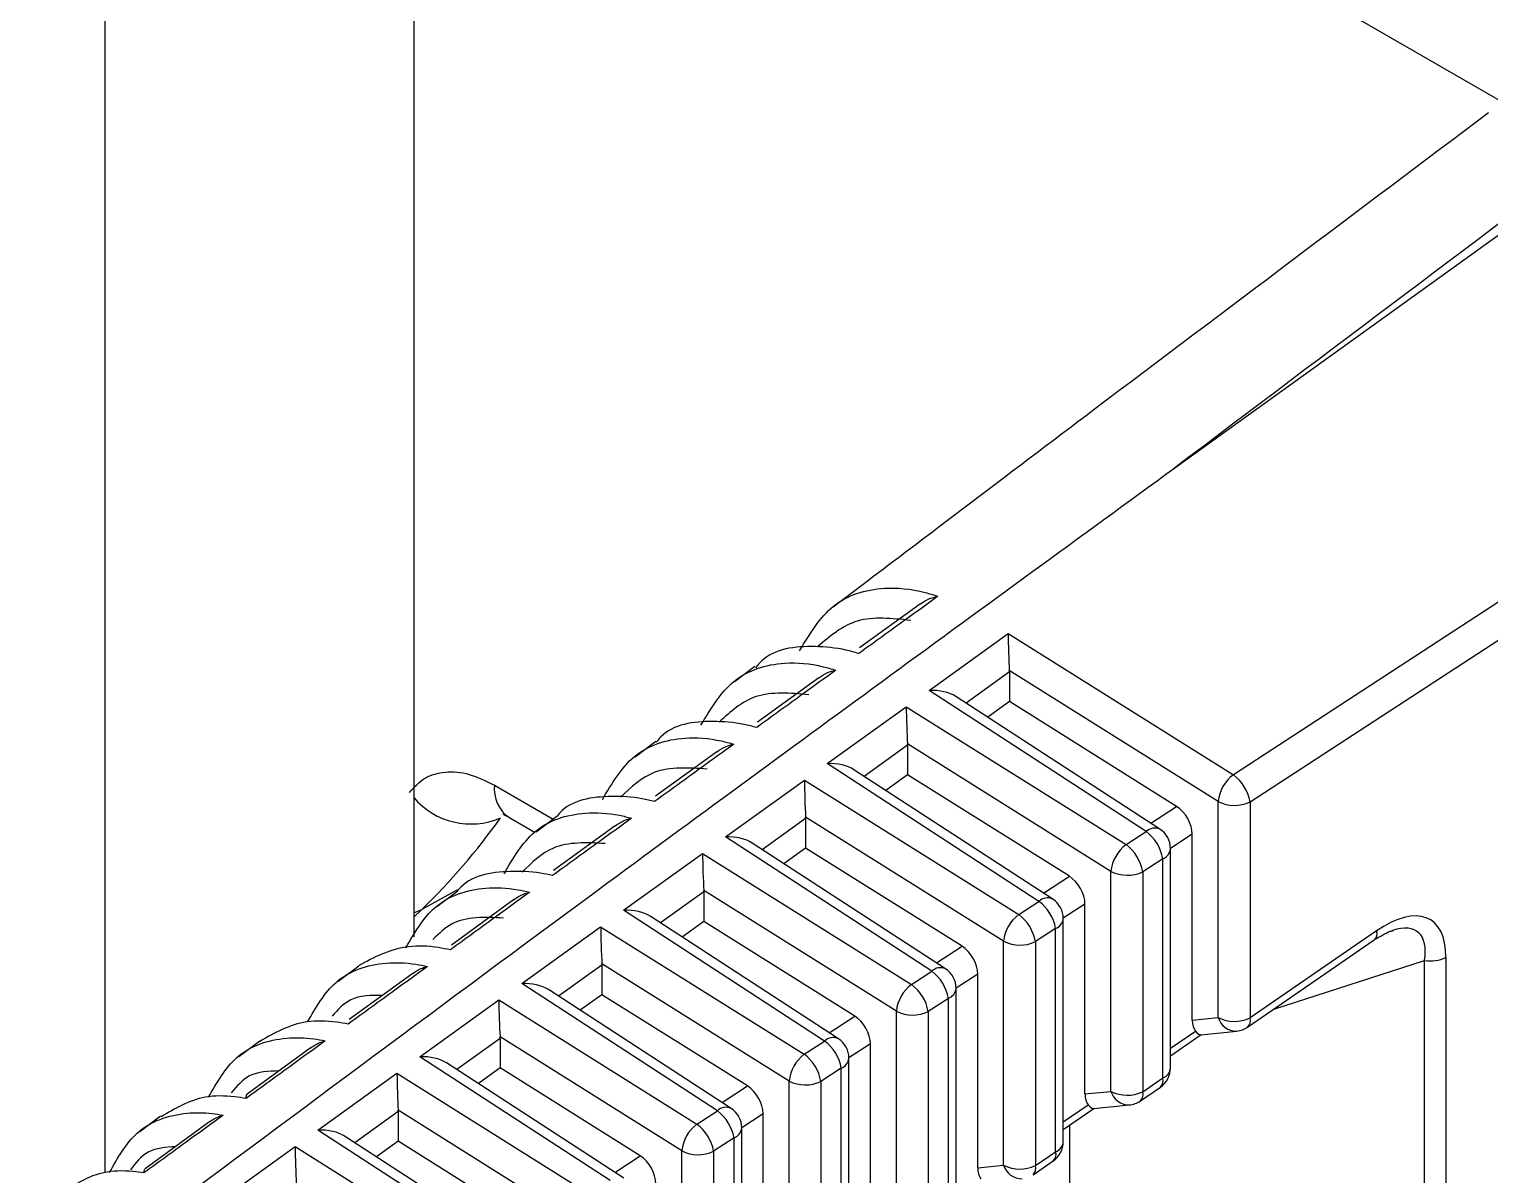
# Model space of a CAD drawing. Extents: x 11 to 120, y 2 to 94.
# Drawn here: x 18.801 to 19.43, y 72.735 to 73.228 of the extents above; entities that cross this region are included whole.
import ezdxf

# ---------------------------------------------------------------- set-up
doc = ezdxf.new("R2010")
doc.units = 0
doc.header["$MEASUREMENT"] = 0
doc.layers.add('OBJECT', color=7, linetype='CONTINUOUS')

msp = doc.modelspace()

# ---------------------------------------------------------------- linework, layer by layer
at = {"layer": 'OBJECT'}
for p, q in [((18.96686, 74.90939), (18.96686, 72.83713)), ((18.83392, 74.83265), (18.83392, 72.7357)), ((19.43616, 73.19576), (19.00164, 73.44661)), ((19.29445, 73.03891), (19.49849, 73.18563)), ((19.62376, 73.10485), (19.31962, 72.90685)), ((19.3268, 72.89518), (19.63113, 73.0933)), ((19.18491, 72.98035), (19.15877, 72.96143)), ((19.18867, 72.94315), (19.22267, 72.9676)), ((19.22267, 72.9676), (19.31962, 72.90685)), ((19.11361, 72.9534), (19.10477, 72.94672)), ((19.22322, 72.95109), (19.20457, 72.93768)), ((19.3131, 72.89535), (19.2232, 72.95168)), ((19.22322, 72.95109), (19.22322, 72.93833)), ((19.14114, 72.94857), (19.11484, 72.92951)), ((19.28208, 72.88242), (19.18867, 72.94315)), ((19.28802, 72.88342), (19.20017, 72.94054)), ((19.22322, 72.93833), (19.21389, 72.93162)), ((19.29522, 72.89322), (19.22322, 72.93833)), ((19.14483, 72.91163), (19.17883, 72.93607)), ((19.17883, 72.93607), (19.27344, 72.87679)), ((19.071, 72.92118), (19.06214, 72.91448)), ((19.17938, 72.91957), (19.16073, 72.90616)), ((19.26693, 72.86529), (19.17936, 72.92015)), ((19.17938, 72.91957), (19.17938, 72.90681)), ((19.09737, 72.91675), (19.07093, 72.89758)), ((19.23595, 72.85238), (19.14483, 72.91163)), ((19.24189, 72.85338), (19.15633, 72.90902)), ((19.17938, 72.90681), (19.17005, 72.9001)), ((19.24904, 72.86316), (19.17938, 72.90681)), ((19.00164, 72.90232), (19.02683, 72.88777)), ((19.10099, 72.8801), (19.13499, 72.90455)), ((19.13499, 72.90455), (19.22727, 72.84673)), ((19.28409, 72.88598), (19.29522, 72.89322)), ((19.3131, 72.80242), (19.3131, 72.89535)), ((19.3268, 72.89518), (19.3268, 72.80224)), ((19.00785, 72.88858), (19.01916, 72.88205)), ((19.0284, 72.88896), (19.0195, 72.88223)), ((19.13554, 72.88804), (19.11689, 72.87463)), ((19.22075, 72.83523), (19.13552, 72.88863)), ((19.13554, 72.88804), (19.13554, 72.87528)), ((19.05361, 72.88491), (19.027, 72.8656)), ((19.18981, 72.82235), (19.10099, 72.8801)), ((19.27344, 72.87679), (19.28208, 72.88242)), ((19.30195, 72.88125), (19.29257, 72.87515)), ((19.30195, 72.8013), (19.30195, 72.88125)), ((19.19576, 72.82335), (19.11249, 72.87749)), ((19.13554, 72.87528), (19.12621, 72.86857)), ((19.20286, 72.8331), (19.13554, 72.87528)), ((19.29257, 72.78072), (19.29257, 72.87503)), ((19.05715, 72.84858), (19.09115, 72.87302)), ((19.09115, 72.87302), (19.18109, 72.81667)), ((19.28926, 72.87074), (19.28062, 72.86512)), ((19.28926, 72.77642), (19.28926, 72.87074)), ((19.23795, 72.85594), (19.24904, 72.86316)), ((19.26693, 72.77066), (19.26693, 72.86529)), ((19.28062, 72.86512), (19.28062, 72.77048)), ((18.98572, 72.85738), (18.97032, 72.84891)), ((18.98579, 72.85674), (18.97685, 72.84998)), ((19.0917, 72.85652), (19.07305, 72.84311)), ((19.17457, 72.80517), (19.09168, 72.8571)), ((19.0917, 72.85652), (19.0917, 72.84376)), ((18.96686, 72.84741), (18.97032, 72.84891)), ((18.96686, 72.84559), (18.97032, 72.84891)), ((19.00984, 72.85304), (18.98306, 72.83359)), ((19.22727, 72.84673), (19.23595, 72.85238)), ((19.25577, 72.85119), (19.24644, 72.84512)), ((19.25577, 72.76954), (19.25577, 72.85119)), ((19.14368, 72.79232), (19.05715, 72.84858)), ((19.14962, 72.79332), (19.06865, 72.84597)), ((19.0917, 72.84376), (19.08236, 72.83705)), ((19.15669, 72.80304), (19.0917, 72.84376)), ((19.24644, 72.74899), (19.24644, 72.845)), ((19.01331, 72.81705), (19.0473, 72.8415)), ((19.0473, 72.8415), (19.13491, 72.78661)), ((19.24313, 72.84071), (19.23445, 72.83506)), ((19.24313, 72.7447), (19.24313, 72.84071)), ((19.38131, 72.83973), (19.3268, 72.80224)), ((19.19182, 72.82591), (19.20286, 72.8331)), ((19.22075, 72.7389), (19.22075, 72.83523)), ((19.23445, 72.83506), (19.23445, 72.73873)), ((19.32578, 72.79829), (19.38028, 72.83578)), ((19.3802, 72.83573), (19.38028, 72.83578)), ((18.94318, 72.82451), (18.93421, 72.81773)), ((19.04786, 72.82499), (19.02921, 72.81158)), ((19.1284, 72.77511), (19.04784, 72.82558)), ((19.04786, 72.82499), (19.04786, 72.81223)), ((19.33707, 72.80606), (19.40187, 72.827)), ((19.40187, 72.13952), (19.40187, 72.827)), ((19.41115, 72.82828), (19.41115, 72.14081)), ((18.96608, 72.82114), (18.93912, 72.80154)), ((19.18109, 72.81667), (19.18981, 72.82235)), ((19.20959, 72.82113), (19.2003, 72.81509)), ((19.20959, 72.73779), (19.20959, 72.82113)), ((19.09755, 72.76228), (19.01331, 72.81705)), ((19.10349, 72.76328), (19.02481, 72.81444)), ((19.04786, 72.81223), (19.03852, 72.80552)), ((19.11051, 72.77298), (19.04786, 72.81223)), ((19.2003, 72.71726), (19.2003, 72.81497)), ((18.96947, 72.78553), (19.00346, 72.80997)), ((19.00346, 72.80997), (19.08874, 72.75655)), ((19.17457, 72.70714), (19.17457, 72.80517)), ((19.19699, 72.81067), (19.18827, 72.805)), ((19.18827, 72.805), (19.18827, 72.70697)), ((19.19699, 72.71297), (19.19699, 72.81067)), ((19.14568, 72.79588), (19.15669, 72.80304)), ((19.30195, 72.8013), (19.3131, 72.80242)), ((18.90054, 72.79226), (18.89156, 72.78547)), ((19.00402, 72.79347), (18.98536, 72.78006)), ((19.08222, 72.74505), (19.004, 72.79406)), ((19.00402, 72.79347), (19.00402, 72.78071)), ((19.13491, 72.78661), (19.14368, 72.79232)), ((19.29257, 72.78921), (19.30332, 72.7966)), ((19.29257, 72.78596), (19.3058, 72.79506)), ((19.30559, 72.79503), (19.32111, 72.79658)), ((18.92232, 72.7892), (18.89518, 72.76946)), ((19.16341, 72.79107), (19.15417, 72.78505)), ((19.16341, 72.70603), (19.16341, 72.79107)), ((19.05141, 72.73225), (18.96947, 72.78553)), ((19.05735, 72.73325), (18.98096, 72.78292)), ((19.00402, 72.78071), (18.99468, 72.774)), ((19.06433, 72.74292), (19.00402, 72.78071)), ((19.15086, 72.78064), (19.14209, 72.77494)), ((19.15086, 72.68124), (19.15086, 72.78064)), ((19.15417, 72.68553), (19.15417, 72.78493)), ((18.92563, 72.754), (18.95962, 72.77845)), ((18.95962, 72.77845), (19.04256, 72.72649)), ((19.1284, 72.67538), (19.1284, 72.77511)), ((19.14209, 72.77494), (19.14209, 72.67521)), ((19.28062, 72.77048), (19.28926, 72.77642)), ((19.09955, 72.76584), (19.11051, 72.77298)), ((19.25577, 72.76954), (19.26693, 72.77066)), ((19.2796, 72.76654), (19.28824, 72.77248)), ((18.96018, 72.76194), (18.94152, 72.74853)), ((19.03604, 72.71499), (18.96016, 72.76253)), ((18.96018, 72.76194), (18.96018, 72.74918)), ((19.08874, 72.75655), (19.09755, 72.76228)), ((19.11724, 72.76101), (19.10803, 72.75502)), ((19.11724, 72.67427), (19.11724, 72.76101)), ((19.24644, 72.75748), (19.25714, 72.76484)), ((19.24644, 72.75423), (19.25962, 72.7633)), ((19.25941, 72.76328), (19.27493, 72.76483)), ((18.8579, 72.76002), (18.84892, 72.75322)), ((18.87857, 72.75724), (18.85124, 72.73734)), ((19.10804, 72.6538), (19.10804, 72.7549)), ((19.24917, 72.75611), (19.24917, 72.2361)), ((19.00528, 72.70222), (18.92563, 72.754)), ((19.01122, 72.70322), (18.93712, 72.75139)), ((18.96018, 72.74918), (18.95084, 72.74247)), ((19.01816, 72.71286), (18.96018, 72.74918)), ((19.10472, 72.75061), (19.09592, 72.74487)), ((19.10472, 72.64951), (19.10472, 72.75061)), ((18.88179, 72.72248), (18.91578, 72.74692)), ((18.91578, 72.74692), (18.99638, 72.69643)), ((19.05341, 72.73581), (19.06433, 72.74292)), ((19.08222, 72.64363), (19.08222, 72.74505)), ((19.09592, 72.74487), (19.09592, 72.64345)), ((19.23445, 72.73873), (19.24313, 72.7447)), ((19.20959, 72.73779), (19.22075, 72.7389)), ((19.23343, 72.73478), (19.24211, 72.74075))]:
    msp.add_line(p, q, dxfattribs=at)
for centre, radius, start, end in [((19.32947, 72.89368), 0.01645, 126.76459, 174.14507), ((19.30861, 72.89204), 0.01846, 9.79933, 53.37641), ((19.01596, 72.90052), 0.01443, 172.85696, 235.83082), ((18.99146, 72.91803), 0.03235, 220.51695, 293.12435), ((19.32013, 72.90917), 0.0155, 243.05464, 295.48892), ((18.7753, 73.05081), 0.2807, 314.00793, 324.61972), ((19.28577, 72.87865), 0.00527, 64.69447, 134.42262), ((19.27107, 72.8676), 0.01846, 9.79966, 53.37752), ((19.28257, 72.87503), 0.01, 0, 56.96766), ((19.28329, 72.86361), 0.01645, 126.76781, 174.14287), ((19.26243, 72.86198), 0.01846, 9.79966, 53.37752), ((19.28743, 72.87557), 0.00517, 290.7046, 353.98537), ((19.27395, 72.87911), 0.0155, 243.05513, 295.48896), ((19.23964, 72.84862), 0.00527, 64.69222, 134.42777), ((19.22493, 72.83757), 0.01846, 9.79975, 53.37543), ((19.23644, 72.845), 0.01, 0, 56.96766), ((19.23711, 72.83355), 0.01645, 126.76361, 174.14604), ((19.21625, 72.83191), 0.01846, 9.80052, 53.37418), ((19.2413, 72.84554), 0.00516, 290.68948, 354.00049), ((19.37757, 72.83859), 0.00391, 314.04048, 16.9415), ((19.22778, 72.84905), 0.0155, 243.05411, 295.48896), ((19.1935, 72.81859), 0.00527, 64.68596, 134.42954), ((19.40446, 72.84241), 0.01563, 260.45171, 295.31605), ((19.1788, 72.80753), 0.01846, 9.80102, 53.37416), ((19.1903, 72.81497), 0.01, 0, 56.96766), ((19.19094, 72.80349), 0.01645, 126.76593, 174.14475), ((19.17008, 72.80185), 0.01846, 9.80022, 53.37696), ((19.19517, 72.81551), 0.00516, 290.68948, 354.00049), ((19.1816, 72.81899), 0.0155, 243.05513, 295.48896), ((19.32013, 72.81624), 0.0155, 243.05464, 295.48892), ((19.32097, 72.8048), 0.00822, 196.86417, 270.95863), ((19.32306, 72.8011), 0.00391, 314.03896, 16.94302), ((19.14737, 72.78855), 0.00527, 64.69944, 134.42214), ((19.13267, 72.7775), 0.01846, 9.79839, 53.37879), ((19.14417, 72.78493), 0.01, 0, 56.96766), ((19.32011, 72.80653), 0.01, 275.70072, 304.51809), ((19.14476, 72.77343), 0.01645, 126.76361, 174.14604), ((19.1239, 72.77179), 0.01846, 9.80084, 53.37386), ((19.14903, 72.78547), 0.00516, 290.68969, 354.00221), ((19.28257, 72.78072), 0.01, 304.51809, 0), ((19.28757, 72.78115), 0.00502, 289.64801, 355.04197), ((19.13542, 72.78893), 0.0155, 243.05493, 295.48814), ((19.28552, 72.77529), 0.00391, 314.0429, 16.93428), ((19.27395, 72.78448), 0.0155, 243.05513, 295.48896), ((19.27479, 72.77304), 0.00822, 196.86952, 270.95372), ((19.27689, 72.76935), 0.00391, 314.03682, 16.94036), ((19.10123, 72.75852), 0.00527, 64.694, 134.42149), ((19.08653, 72.74746), 0.01846, 9.80102, 53.37416), ((19.09804, 72.7549), 0.01, 0, 56.96766), ((19.27394, 72.77478), 0.01, 275.70072, 304.51809), ((19.09858, 72.74337), 0.01645, 126.76503, 174.14565), ((19.07773, 72.74173), 0.01846, 9.79916, 53.37754), ((19.1029, 72.75544), 0.00517, 290.70622, 353.98375), ((19.23644, 72.74899), 0.01, 304.51809, 0), ((19.24144, 72.74942), 0.00502, 289.63026, 355.05972), ((19.08924, 72.75887), 0.0155, 243.05452, 295.49006), ((19.23939, 72.74356), 0.00391, 314.04177, 16.9419), ((19.22778, 72.75272), 0.0155, 243.05411, 295.48896), ((19.22861, 72.74129), 0.00822, 196.86757, 270.95537), ((19.23071, 72.73759), 0.00391, 314.04048, 16.9415)]:
    msp.add_arc(centre, radius, start, end, dxfattribs=at)
for centre, major_axis, ratio, start_param, end_param in [((23.79836, 74.38693), (13.53481, 9.64878), 0.094709, 1.826303, 1.841815), ((19.22316, 72.96021), (-0.00038, 0.01204), 0.026825, 0.909765, 2.358101), ((19.21609, 72.95513), (-0.00502, 0.00868), 0.583023, 3.930752, 4.000853), ((19.18916, 72.93577), (0.01403, 0.00033), 0.527029, 0.656435, 1.593412), ((19.17932, 72.92869), (-0.00038, 0.01204), 0.026825, 0.909765, 2.358101), ((19.17225, 72.92361), (-0.00502, 0.00868), 0.583023, 3.930752, 4.000853), ((19.14532, 72.90424), (0.01403, 0.00033), 0.527029, 0.656435, 1.593412), ((19.13548, 72.89717), (-0.00038, 0.01204), 0.026825, 0.909765, 2.358101), ((19.2948, 72.88525), (-0.00503, 0.00865), 0.586689, 3.931682, 5.443764), ((19.12841, 72.89208), (-0.00502, 0.00868), 0.583023, 3.930752, 4.000853), ((19.10148, 72.87272), (0.01403, 0.00033), 0.527029, 0.656435, 1.593412), ((19.09164, 72.86564), (-0.00038, 0.01204), 0.026825, 0.909765, 2.358101), ((19.24862, 72.85519), (-0.00503, 0.00865), 0.586689, 3.931682, 5.443764), ((19.08456, 72.86056), (-0.00502, 0.00868), 0.583023, 3.930752, 4.000853), ((19.05764, 72.8412), (0.01403, 0.00033), 0.527029, 0.656435, 1.593412), ((19.37568, 72.79786), (0.02883, 0.04658), 0.44344, 5.661566, 7.073092), ((19.36899, 72.80215), (0.03016, 0.037), 0.376374, 5.707099, 6.809954), ((19.0478, 72.83412), (-0.00038, 0.01204), 0.026825, 0.909765, 2.358101), ((19.20245, 72.82513), (-0.00503, 0.00865), 0.586689, 3.931682, 5.443764), ((19.04072, 72.82903), (-0.00502, 0.00868), 0.583023, 3.930752, 4.000853), ((19.0138, 72.80967), (0.01403, 0.00033), 0.527029, 0.656435, 1.593412), ((19.00395, 72.80259), (-0.00038, 0.01204), 0.026825, 0.909765, 2.358101), ((19.15627, 72.79507), (-0.00503, 0.00865), 0.586689, 3.931682, 5.443764), ((19.30939, 72.80546), (0.00469, 0.00996), 0.580588, 2.252663, 2.870395), ((18.99688, 72.79751), (-0.00502, 0.00868), 0.583023, 3.930752, 4.000853), ((19.30225, 72.80475), (-0.00354, 0.00967), 0.277978, 2.464247, 3.212889), ((18.96996, 72.77815), (0.01403, 0.00033), 0.527029, 0.656435, 1.593412), ((18.96011, 72.77107), (-0.00038, 0.01204), 0.026825, 0.909765, 2.358101), ((19.11009, 72.765), (-0.00503, 0.00865), 0.586689, 3.931682, 5.443764), ((19.26322, 72.77371), (0.00469, 0.00996), 0.580588, 2.252663, 2.870395), ((18.95304, 72.76598), (-0.00502, 0.00868), 0.583023, 3.930752, 4.000853), ((19.25607, 72.77299), (-0.00354, 0.00967), 0.277978, 2.464247, 3.212889), ((18.92612, 72.74662), (0.01403, 0.00033), 0.527029, 0.656435, 1.593412), ((18.91627, 72.73954), (-0.00038, 0.01204), 0.026825, 0.909765, 2.358101), ((19.06392, 72.73494), (-0.00503, 0.00865), 0.586689, 3.931682, 5.443764), ((19.21704, 72.74195), (0.00469, 0.00996), 0.580588, 2.252663, 2.870395)]:
    msp.add_ellipse(centre, major_axis=major_axis, ratio=ratio, start_param=start_param, end_param=end_param, dxfattribs=at)
for points, knots in [([(19.4295, 73.19157), (19.37287, 73.14906), (19.27862, 73.07832), (19.18484, 73.00731), (19.14741, 72.97897)], [0, 0, 0, 0, 0.600831, 1, 1, 1, 1]), ([(18.80135, 72.67561), (18.80529, 72.67855), (18.82501, 72.69325), (18.90789, 72.75495), (19.06753, 72.87359), (19.21294, 72.97952), (19.29445, 73.03891)], [0, 0, 0, 0, 0.024148, 0.120739, 0.507103, 1, 1, 1, 1]), ([(19.13288, 72.96015), (19.13722, 72.96735), (19.1459, 72.98176), (19.16629, 72.98819), (19.18263, 72.9867), (19.19065, 72.98422), (19.1925, 72.98365)], [0, 0, 0, 0, 0.347935, 0.69616, 0.929831, 1, 1, 1, 1]), ([(19.1925, 72.98365), (19.18782, 72.98026), (19.17646, 72.97205), (19.1651, 72.96383), (19.15842, 72.959)], [0, 0, 0, 0, 0.412558, 1, 1, 1, 1]), ([(19.18491, 72.98035), (19.18607, 72.98114), (19.1883, 72.98264), (19.19109, 72.98338), (19.19246, 72.98364), (19.1925, 72.98365)], [0, 0, 0, 0, 0.510414, 0.984867, 1, 1, 1, 1]), ([(19.18079, 72.97327), (19.17273, 72.9741), (19.15679, 72.97575), (19.14598, 72.96644), (19.14063, 72.96184)], [0, 0, 0, 0, 0.505911, 1, 1, 1, 1]), ([(19.15842, 72.959), (19.15657, 72.95952), (19.15008, 72.96134), (19.13523, 72.96262), (19.12089, 72.96105), (19.11486, 72.95392), (19.11402, 72.95292)], [0, 0, 0, 0, 0.107573, 0.37584, 0.912504, 1, 1, 1, 1]), ([(19.09044, 72.92815), (19.09465, 72.93521), (19.10318, 72.9495), (19.12313, 72.95586), (19.13908, 72.95461), (19.14674, 72.95238), (19.14855, 72.95186)], [0, 0, 0, 0, 0.347004, 0.702515, 0.929455, 1, 1, 1, 1]), ([(19.14855, 72.95186), (19.14387, 72.94846), (19.13251, 72.94024), (19.12115, 72.93201), (19.11447, 72.92718)], [0, 0, 0, 0, 0.412524, 1, 1, 1, 1]), ([(19.14114, 72.94858), (19.14235, 72.94939), (19.14454, 72.95086), (19.14726, 72.95159), (19.14851, 72.95185), (19.14855, 72.95186)], [0, 0, 0, 0, 0.543269, 0.9845556, 1, 1, 1, 1]), ([(19.13695, 72.9413), (19.12893, 72.94198), (19.11352, 72.94329), (19.1032, 72.93398), (19.09825, 72.92952)], [0, 0, 0, 0, 0.520786, 1, 1, 1, 1]), ([(19.11447, 72.92718), (19.11265, 72.92766), (19.10622, 72.92934), (19.09151, 72.93029), (19.07758, 72.9286), (19.07186, 72.92163), (19.07125, 72.92089)], [0, 0, 0, 0, 0.10863, 0.383784, 0.934314, 1, 1, 1, 1]), ([(19.04804, 72.89619), (19.05212, 72.90308), (19.0605, 72.91723), (19.07998, 72.92352), (19.09553, 72.92249), (19.10282, 72.92051), (19.10461, 72.92003)], [0, 0, 0, 0, 0.345505, 0.7090745, 0.9289797, 1, 1, 1, 1]), ([(19.10461, 72.92003), (19.09992, 72.91663), (19.08856, 72.9084), (19.0772, 72.90017), (19.07052, 72.89533)], [0, 0, 0, 0, 0.412499, 1, 1, 1, 1]), ([(19.09736, 72.91678), (19.09863, 72.91762), (19.10079, 72.91905), (19.10344, 72.91978), (19.10456, 72.92002), (19.10461, 72.92003)], [0, 0, 0, 0, 0.578411, 0.984222, 1, 1, 1, 1]), ([(18.965, 72.89917), (18.96709, 72.90149), (18.97126, 72.90613), (18.9803, 72.90854), (18.99057, 72.90775), (18.99795, 72.90413), (19.00164, 72.90232)], [0, 0, 0, 0, 0.250003, 0.499813, 0.750165, 1, 1, 1, 1]), ([(19.09311, 72.9093), (19.08513, 72.90983), (19.07026, 72.9108), (19.06043, 72.90152), (19.05588, 72.89722)], [0, 0, 0, 0, 0.536872, 1, 1, 1, 1]), ([(19.07052, 72.89533), (19.06874, 72.89576), (19.06237, 72.89731), (19.0478, 72.89792), (19.03426, 72.89614), (19.02886, 72.88934), (19.02848, 72.88887)], [0, 0, 0, 0, 0.109755, 0.392228, 0.957494, 1, 1, 1, 1]), ([(19.00525, 72.89018), (19.00529, 72.89008), (19.00538, 72.88986), (19.00698, 72.88903), (19.00786, 72.88858)], [0, 0, 0, 0, 0.454906, 1, 1, 1, 1]), ([(19.00571, 72.86428), (19.00964, 72.87099), (19.01785, 72.88498), (19.03684, 72.89116), (19.05199, 72.89036), (19.05891, 72.88861), (19.06065, 72.88818)], [0, 0, 0, 0, 0.343292, 0.715843, 0.928386, 1, 1, 1, 1]), ([(19.06065, 72.88818), (19.05597, 72.88478), (19.04461, 72.87654), (19.03325, 72.8683), (19.02657, 72.86345)], [0, 0, 0, 0, 0.4124608, 1, 1, 1, 1]), ([(19.05358, 72.88495), (19.05491, 72.88582), (19.05703, 72.88721), (19.05961, 72.88794), (19.06061, 72.88817), (19.06065, 72.88818)], [0, 0, 0, 0, 0.616049, 0.983873, 1, 1, 1, 1]), ([(19.04927, 72.87727), (19.04133, 72.87764), (19.02701, 72.8783), (19.01767, 72.86906), (19.0135, 72.86494)], [0, 0, 0, 0, 0.554324, 1, 1, 1, 1]), ([(19.02657, 72.86345), (19.02483, 72.86384), (19.01851, 72.86525), (19.0041, 72.86552), (18.99095, 72.86365), (18.98585, 72.85705), (18.98569, 72.85685)], [0, 0, 0, 0, 0.110957, 0.401223, 0.982187, 1, 1, 1, 1]), ([(18.96344, 72.83244), (18.96722, 72.83893), (18.97525, 72.85272), (18.99371, 72.85878), (19.00845, 72.8582), (19.015, 72.85668), (19.0167, 72.85629)], [0, 0, 0, 0, 0.340189, 0.722822, 0.927648, 1, 1, 1, 1]), ([(19.0167, 72.85629), (19.01202, 72.85289), (19.00066, 72.84464), (18.9893, 72.83639), (18.98262, 72.83154)], [0, 0, 0, 0, 0.41243, 1, 1, 1, 1]), ([(19.00981, 72.85309), (19.0112, 72.854), (19.01328, 72.85535), (19.01579, 72.85607), (19.01666, 72.85628), (19.0167, 72.85629)], [0, 0, 0, 0, 0.656284, 0.983483, 1, 1, 1, 1]), ([(19.00543, 72.84521), (18.99745, 72.84558), (18.98548, 72.84615), (18.97773, 72.83851), (18.97514, 72.83597)], [0, 0, 0, 0, 0.666703, 1, 1, 1, 1]), ([(19.38028, 72.83578), (19.38278, 72.83734), (19.38595, 72.83933), (19.38808, 72.83976), (19.38853, 72.83986)], [0, 0, 0, 0, 0.78639, 1, 1, 1, 1]), ([(18.98262, 72.83154), (18.98092, 72.83188), (18.97468, 72.83312), (18.96007, 72.83375), (18.94984, 72.82831), (18.94306, 72.8247)], [0, 0, 0, 0, 0.112432, 0.41151, 1, 1, 1, 1]), ([(18.92113, 72.80052), (18.92477, 72.80682), (18.93264, 72.82044), (18.9506, 72.82639), (18.96492, 72.82602), (18.97108, 72.82472), (18.97275, 72.82437)], [0, 0, 0, 0, 0.3379675, 0.730831, 0.9269547, 1, 1, 1, 1]), ([(18.97275, 72.82437), (18.96806, 72.82096), (18.9567, 72.81271), (18.94534, 72.80445), (18.93867, 72.79959)], [0, 0, 0, 0, 0.412395, 1, 1, 1, 1]), ([(18.96604, 72.82121), (18.96749, 72.82215), (18.96953, 72.82346), (18.97197, 72.82418), (18.97271, 72.82436), (18.97275, 72.82437)], [0, 0, 0, 0, 0.69953, 0.983074, 1, 1, 1, 1]), ([(18.95344, 72.81195), (18.94854, 72.81194), (18.93974, 72.81191), (18.93417, 72.80575), (18.9317, 72.80302)], [0, 0, 0, 0, 0.556361, 1, 1, 1, 1]), ([(18.93867, 72.79959), (18.937, 72.79989), (18.93083, 72.80098), (18.91673, 72.80132), (18.90696, 72.79579), (18.90059, 72.79218)], [0, 0, 0, 0, 0.113812, 0.421801, 1, 1, 1, 1]), ([(18.8785, 72.76814), (18.88209, 72.77443), (18.88989, 72.78806), (18.90749, 72.79399), (18.9214, 72.79381), (18.92716, 72.79272), (18.9288, 72.79241)], [0, 0, 0, 0, 0.3418664, 0.74196, 0.9268836, 1, 1, 1, 1]), ([(18.9288, 72.79241), (18.92411, 72.78901), (18.91275, 72.78074), (18.90139, 72.77247), (18.89471, 72.76761)], [0, 0, 0, 0, 0.412358, 1, 1, 1, 1]), ([(18.92226, 72.7893), (18.92378, 72.79027), (18.92578, 72.79154), (18.92815, 72.79224), (18.92875, 72.7924), (18.9288, 72.79241)], [0, 0, 0, 0, 0.745899, 0.982565, 1, 1, 1, 1]), ([(18.90893, 72.77946), (18.90435, 72.77931), (18.89592, 72.77904), (18.89068, 72.77285), (18.88828, 72.77002)], [0, 0, 0, 0, 0.541973, 1, 1, 1, 1]), ([(18.89471, 72.76761), (18.89308, 72.76786), (18.88698, 72.76881), (18.8734, 72.76886), (18.86409, 72.76327), (18.85812, 72.75968)], [0, 0, 0, 0, 0.115311, 0.432884, 1, 1, 1, 1]), ([(18.89471, 72.76761), (18.89471, 72.76763), (18.89471, 72.76791), (18.89474, 72.7689), (18.89498, 72.76924), (18.89516, 72.7695)], [0, 0, 0, 0, 0.018689, 0.268956, 1, 1, 1, 1]), ([(18.83591, 72.73577), (18.83945, 72.74203), (18.84716, 72.75568), (18.8644, 72.76157), (18.87788, 72.76159), (18.88324, 72.76069), (18.88484, 72.76042)], [0, 0, 0, 0, 0.345745, 0.753689, 0.926758, 1, 1, 1, 1]), ([(18.88484, 72.76042), (18.88015, 72.75701), (18.86879, 72.74874), (18.85743, 72.74046), (18.85075, 72.73559)], [0, 0, 0, 0, 0.412318, 1, 1, 1, 1]), ([(18.8785, 72.75736), (18.88008, 72.75835), (18.88203, 72.75958), (18.88433, 72.76028), (18.8848, 72.76041), (18.88484, 72.76042)], [0, 0, 0, 0, 0.795807, 0.982105, 1, 1, 1, 1]), ([(18.86431, 72.74686), (18.8601, 72.74659), (18.85209, 72.74607), (18.8472, 72.7399), (18.84488, 72.73696)], [0, 0, 0, 0, 0.52394, 1, 1, 1, 1]), ([(18.85075, 72.73559), (18.84917, 72.7358), (18.84313, 72.7366), (18.83007, 72.73638), (18.82122, 72.73073), (18.81566, 72.72718)], [0, 0, 0, 0, 0.116942, 0.444862, 1, 1, 1, 1]), ([(18.85075, 72.73559), (18.85075, 72.73561), (18.85075, 72.73583), (18.85078, 72.73677), (18.85102, 72.73712), (18.85121, 72.73739)], [0, 0, 0, 0, 0.019299, 0.222976, 1, 1, 1, 1])]:
    msp.add_open_spline(points, degree=3, knots=knots, dxfattribs=at)

doc.saveas('drawing.dxf')
